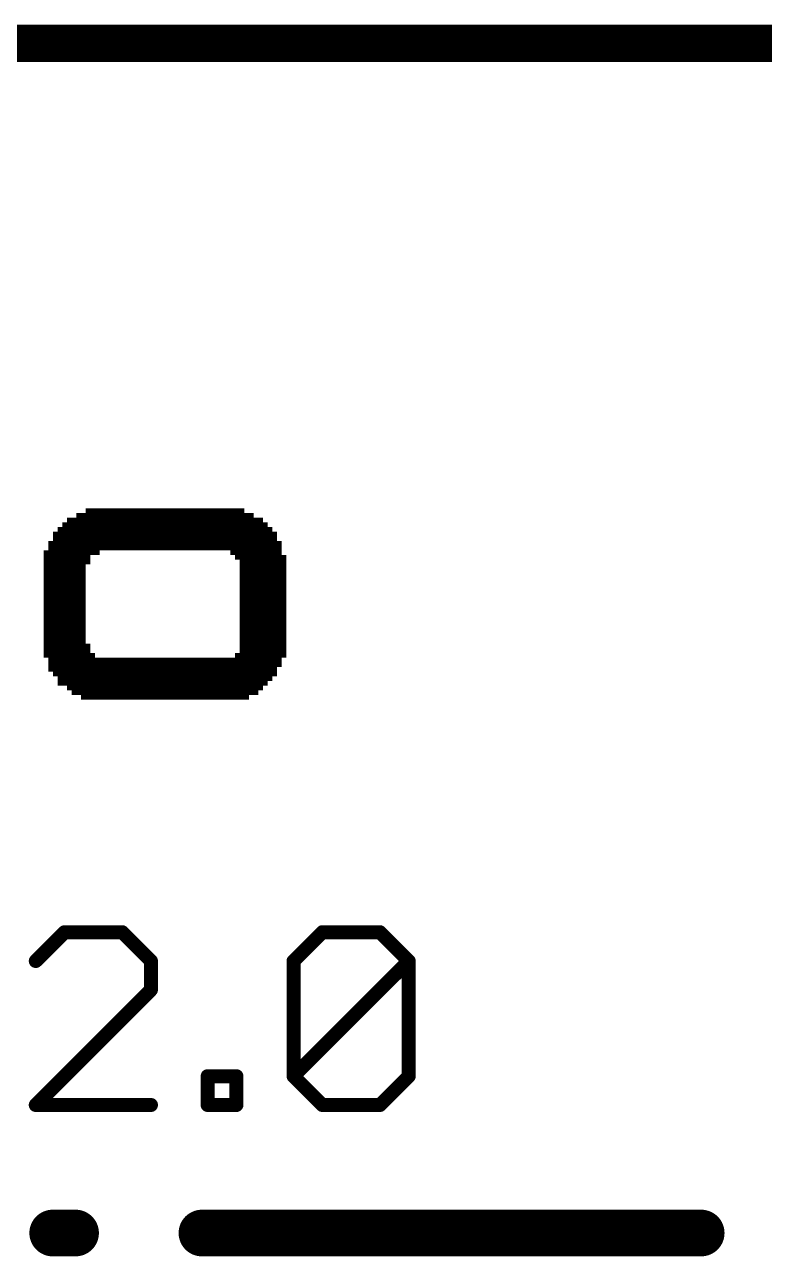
# Model space of a CAD drawing. Extents: x -36 to 36, y -94 to 86.
# Drawn here: x -23.35 to -19.33, y 79.63 to 86.33 of the extents above; entities that cross this region are included whole.
import ezdxf

# ---------------------------------------------------------------- set-up
doc = ezdxf.new("R2010")
doc.units = 0
doc.layers.add('20', color=7, linetype='CONTINUOUS')
doc.layers.add('21', color=253, linetype='CONTINUOUS')

# ---------------------------------------------------------------- blocks, each defined once
blk = doc.blocks.new('RECT')
blk.add_solid([(-0.5, -0.5), (0.5, -0.5), (-0.5, 0.5), (0.5, 0.5)])

msp = doc.modelspace()

# ---------------------------------------------------------------- linework, layer by layer
at = {"layer": '20', "const_width": 0.2032}
msp.add_lwpolyline([(-35.306, 86.233), (35.306, 86.233)], dxfattribs=at)
at = {"layer": '21'}
for points, const_width in [([(-23.1374, 81.3937), (-23.2942, 81.2369)], 0.0762), ([(-22.8239, 81.3937), (-23.1374, 81.3937)], 0.0762), ([(-22.6671, 81.2369), (-22.8239, 81.3937)], 0.0762), ([(-21.8909, 81.2369), (-21.7341, 81.3937)], 0.0762), ([(-21.7341, 81.3937), (-21.4206, 81.3937)], 0.0762), ([(-21.4206, 81.3937), (-21.2638, 81.2369)], 0.0762), ([(-22.6671, 81.0802), (-22.6671, 81.2369)], 0.0762), ([(-21.8909, 80.6099), (-21.8909, 81.2369)], 0.0762), ([(-21.8909, 80.6099), (-21.2638, 81.2369)], 0.0762), ([(-21.2638, 81.2369), (-21.2638, 80.6099)], 0.0762), ([(-23.2942, 80.4531), (-22.6671, 81.0802)], 0.0762), ([(-22.3587, 80.4531), (-22.3587, 80.6099)], 0.0762), ([(-22.3587, 80.6099), (-22.2019, 80.6099)], 0.0762), ([(-22.2019, 80.6099), (-22.2019, 80.4531)], 0.0762), ([(-21.7341, 80.4531), (-21.8909, 80.6099)], 0.0762), ([(-21.2638, 80.6099), (-21.4206, 80.4531)], 0.0762), ([(-22.6671, 80.4531), (-23.2942, 80.4531)], 0.0762), ([(-22.2019, 80.4531), (-22.3587, 80.4531)], 0.0762), ([(-21.4206, 80.4531), (-21.7341, 80.4531)], 0.0762), ([(-23.2021, 79.756), (-23.0775, 79.756)], 0.254), ([(-22.3898, 79.756), (-19.6718, 79.756)], 0.254)]:
    msp.add_lwpolyline(points, dxfattribs=dict(at, const_width=const_width))
for points, const_width in [([(-23.1374, 81.4128, 1), (-23.1374, 81.3747)], 0.0381), ([(-23.124, 81.3802, 1), (-23.1509, 81.4072)], 0.0381), ([(-22.8104, 81.4072, 1), (-22.8374, 81.3802)], 0.0381), ([(-22.8239, 81.3747, 1), (-22.8239, 81.4128)], 0.0381), ([(-21.7341, 81.4128, 1), (-21.7341, 81.3747)], 0.0381), ([(-21.7207, 81.3802, 1), (-21.7476, 81.4072)], 0.0381), ([(-21.4071, 81.4072, 1), (-21.4341, 81.3802)], 0.0381), ([(-21.4206, 81.3747, 1), (-21.4206, 81.4128)], 0.0381), ([(-22.6481, 81.2369, 1), (-22.6862, 81.2369)], 0.0381), ([(-21.8719, 81.2369, 1), (-21.91, 81.2369)], 0.0381), ([(-21.2448, 81.2369, 1), (-21.2829, 81.2369)], 0.0381), ([(-21.2504, 81.2235, 1), (-21.2773, 81.2504)], 0.0381), ([(-23.3077, 81.2504, 1), (-23.2807, 81.2235)], 0.0381), ([(-22.6806, 81.2235, 1), (-22.6537, 81.2504)], 0.0381), ([(-21.9044, 81.2504, 1), (-21.8774, 81.2235)], 0.0381), ([(-21.2773, 81.2235, 1), (-21.2504, 81.2504)], 0.0381), ([(-22.6862, 81.0802, 1), (-22.6481, 81.0802)], 0.0381), ([(-22.6537, 81.0667, 1), (-22.6806, 81.0936)], 0.0381), ([(-22.3396, 80.6099, 1), (-22.3777, 80.6099)], 0.0381), ([(-22.3587, 80.6289, 1), (-22.3587, 80.5908)], 0.0381), ([(-22.1829, 80.6099, 1), (-22.221, 80.6099)], 0.0381), ([(-22.2019, 80.5908, 1), (-22.2019, 80.6289)], 0.0381), ([(-21.91, 80.6099, 1), (-21.8719, 80.6099)], 0.0381), ([(-21.8774, 80.6233, 1), (-21.9044, 80.5964)], 0.0381), ([(-21.9044, 80.6233, 1), (-21.8774, 80.5964)], 0.0381), ([(-21.2829, 80.6099, 1), (-21.2448, 80.6099)], 0.0381), ([(-21.2504, 80.5964, 1), (-21.2773, 80.6233)], 0.0381), ([(-23.3077, 80.4666, 1), (-23.2807, 80.4396)], 0.0381), ([(-23.2942, 80.4721, 1), (-23.2942, 80.4341)], 0.0381), ([(-22.6671, 80.4341, 1), (-22.6671, 80.4721)], 0.0381), ([(-22.3777, 80.4531, 1), (-22.3396, 80.4531)], 0.0381), ([(-22.3587, 80.4721, 1), (-22.3587, 80.4341)], 0.0381), ([(-22.221, 80.4531, 1), (-22.1829, 80.4531)], 0.0381), ([(-22.2019, 80.4341, 1), (-22.2019, 80.4721)], 0.0381), ([(-21.7341, 80.4721, 1), (-21.7341, 80.4341)], 0.0381), ([(-21.7476, 80.4396, 1), (-21.7207, 80.4666)], 0.0381), ([(-21.4341, 80.4666, 1), (-21.4071, 80.4396)], 0.0381), ([(-21.4206, 80.4341, 1), (-21.4206, 80.4721)], 0.0381), ([(-23.2021, 79.8195, 1), (-23.2021, 79.6925)], 0.127), ([(-23.0775, 79.6925, 1), (-23.0775, 79.8195)], 0.127), ([(-22.3898, 79.8195, 1), (-22.3898, 79.6925)], 0.127), ([(-19.6718, 79.6925, 1), (-19.6718, 79.8195)], 0.127)]:
    msp.add_lwpolyline(points, format="xyb", dxfattribs=dict(at, const_width=const_width))

# ---------------------------------------------------------------- block references
at = {"layer": '21', "xscale": 0.0254, "yscale": 0.0254}
for p in [(-23.0091, 83.6883), (-22.9837, 83.6883), (-22.9583, 83.6883), (-22.9329, 83.6883), (-22.9075, 83.6883), (-22.8821, 83.6883), (-22.8567, 83.6883), (-22.8313, 83.6883), (-22.8059, 83.6883), (-22.7805, 83.6883), (-22.7551, 83.6883), (-22.7297, 83.6883), (-22.7043, 83.6883), (-22.6789, 83.6883), (-22.6535, 83.6883), (-22.6281, 83.6883), (-22.6027, 83.6883), (-22.5773, 83.6883), (-22.5519, 83.6883), (-22.5265, 83.6883), (-22.5011, 83.6883), (-22.4757, 83.6883), (-22.4503, 83.6883), (-22.4249, 83.6883), (-22.3995, 83.6883), (-22.3741, 83.6883), (-22.3487, 83.6883), (-22.3233, 83.6883), (-22.2979, 83.6883), (-22.2725, 83.6883), (-22.2471, 83.6883), (-22.2217, 83.6883), (-22.1963, 83.6883), (-22.1709, 83.6883), (-23.1361, 83.6121), (-23.1107, 83.6375), (-23.1107, 83.6121), (-23.0853, 83.6375), (-23.0853, 83.6121), (-23.0599, 83.6629), (-23.0599, 83.6375), (-23.0599, 83.6121), (-23.0345, 83.6629), (-23.0345, 83.6375), (-23.0345, 83.6121), (-23.0091, 83.6629), (-23.0091, 83.6375), (-23.0091, 83.6121), (-22.9837, 83.6629), (-22.9837, 83.6375), (-22.9837, 83.6121), (-22.9583, 83.6629), (-22.9583, 83.6375), (-22.9583, 83.6121), (-22.9329, 83.6629), (-22.9329, 83.6375), (-22.9329, 83.6121), (-22.9075, 83.6629), (-22.9075, 83.6375), (-22.9075, 83.6121), (-22.8821, 83.6629), (-22.8821, 83.6375), (-22.8821, 83.6121), (-22.8567, 83.6629), (-22.8567, 83.6375), (-22.8567, 83.6121), (-22.8313, 83.6629), (-22.8313, 83.6375), (-22.8313, 83.6121), (-22.8059, 83.6629), (-22.8059, 83.6375), (-22.8059, 83.6121), (-22.7805, 83.6629), (-22.7805, 83.6375), (-22.7805, 83.6121), (-22.7551, 83.6629), (-22.7551, 83.6375), (-22.7551, 83.6121), (-22.7297, 83.6629), (-22.7297, 83.6375), (-22.7297, 83.6121), (-22.7043, 83.6629), (-22.7043, 83.6375), (-22.7043, 83.6121), (-22.6789, 83.6629), (-22.6789, 83.6375), (-22.6789, 83.6121), (-22.6535, 83.6629), (-22.6535, 83.6375), (-22.6535, 83.6121), (-22.6281, 83.6629), (-22.6281, 83.6375), (-22.6281, 83.6121), (-22.6027, 83.6629), (-22.6027, 83.6375), (-22.6027, 83.6121), (-22.5773, 83.6629), (-22.5773, 83.6375), (-22.5773, 83.6121), (-22.5519, 83.6629), (-22.5519, 83.6375), (-22.5519, 83.6121), (-22.5265, 83.6629), (-22.5265, 83.6375), (-22.5265, 83.6121), (-22.5011, 83.6629), (-22.5011, 83.6375), (-22.5011, 83.6121), (-22.4757, 83.6629), (-22.4757, 83.6375), (-22.4757, 83.6121), (-22.4503, 83.6629), (-22.4503, 83.6375), (-22.4503, 83.6121), (-22.4249, 83.6629), (-22.4249, 83.6375), (-22.4249, 83.6121), (-22.3995, 83.6629), (-22.3995, 83.6375), (-22.3995, 83.6121), (-22.3741, 83.6629), (-22.3741, 83.6375), (-22.3741, 83.6121), (-22.3487, 83.6629), (-22.3487, 83.6375), (-22.3487, 83.6121), (-22.3233, 83.6629), (-22.3233, 83.6375), (-22.3233, 83.6121), (-22.2979, 83.6629), (-22.2979, 83.6375), (-22.2979, 83.6121), (-22.2725, 83.6629), (-22.2725, 83.6375), (-22.2725, 83.6121), (-22.2471, 83.6629), (-22.2471, 83.6375), (-22.2471, 83.6121), (-22.2217, 83.6629), (-22.2217, 83.6375), (-22.2217, 83.6121), (-22.1963, 83.6629), (-22.1963, 83.6375), (-22.1963, 83.6121), (-22.1709, 83.6629), (-22.1709, 83.6375), (-22.1709, 83.6121), (-22.1455, 83.6629), (-22.1455, 83.6375), (-22.1455, 83.6121), (-22.1201, 83.6629), (-22.1201, 83.6375), (-22.1201, 83.6121), (-22.0947, 83.6375), (-22.0947, 83.6121), (-22.0693, 83.6375), (-22.0693, 83.6121), (-22.0439, 83.6121), (-23.1869, 83.5613), (-23.1615, 83.5867), (-23.1615, 83.5613), (-23.1361, 83.5867), (-23.1361, 83.5613), (-23.1107, 83.5867), (-23.1107, 83.5613), (-23.0853, 83.5867), (-23.0853, 83.5613), (-23.0599, 83.5867), (-23.0599, 83.5613), (-23.0345, 83.5867), (-23.0345, 83.5613), (-23.0091, 83.5867), (-23.0091, 83.5613), (-22.9837, 83.5867), (-22.9837, 83.5613), (-22.9583, 83.5867), (-22.9583, 83.5613), (-22.9329, 83.5867), (-22.9329, 83.5613), (-22.9075, 83.5867), (-22.9075, 83.5613), (-22.8821, 83.5867), (-22.8821, 83.5613), (-22.8567, 83.5867), (-22.8567, 83.5613), (-22.8313, 83.5867), (-22.8313, 83.5613), (-22.8059, 83.5867), (-22.8059, 83.5613), (-22.7805, 83.5867), (-22.7805, 83.5613), (-22.7551, 83.5867), (-22.7551, 83.5613), (-22.7297, 83.5867), (-22.7297, 83.5613), (-22.7043, 83.5867), (-22.7043, 83.5613), (-22.6789, 83.5867), (-22.6789, 83.5613), (-22.6535, 83.5867), (-22.6535, 83.5613), (-22.6281, 83.5867), (-22.6281, 83.5613), (-22.6027, 83.5867), (-22.6027, 83.5613), (-22.5773, 83.5867), (-22.5773, 83.5613), (-22.5519, 83.5867), (-22.5519, 83.5613), (-22.5265, 83.5867), (-22.5265, 83.5613), (-22.5011, 83.5867), (-22.5011, 83.5613), (-22.4757, 83.5867), (-22.4757, 83.5613), (-22.4503, 83.5867), (-22.4503, 83.5613), (-22.4249, 83.5867), (-22.4249, 83.5613), (-22.3995, 83.5867), (-22.3995, 83.5613), (-22.3741, 83.5867), (-22.3741, 83.5613), (-22.3487, 83.5867), (-22.3487, 83.5613), (-22.3233, 83.5867), (-22.3233, 83.5613), (-22.2979, 83.5867), (-22.2979, 83.5613), (-22.2725, 83.5867), (-22.2725, 83.5613), (-22.2471, 83.5867), (-22.2471, 83.5613), (-22.2217, 83.5867), (-22.2217, 83.5613), (-22.1963, 83.5867), (-22.1963, 83.5613), (-22.1709, 83.5867), (-22.1709, 83.5613), (-22.1455, 83.5867), (-22.1455, 83.5613), (-22.1201, 83.5867), (-22.1201, 83.5613), (-22.0947, 83.5867), (-22.0947, 83.5613), (-22.0693, 83.5867), (-22.0693, 83.5613), (-22.0439, 83.5867), (-22.0439, 83.5613), (-22.0185, 83.5867), (-22.0185, 83.5613), (-21.9931, 83.5613), (-23.2123, 83.5105), (-23.2123, 83.4851), (-23.1869, 83.5359), (-23.1869, 83.5105), (-23.1869, 83.4851), (-23.1615, 83.5359), (-23.1615, 83.5105), (-23.1615, 83.4851), (-23.1361, 83.5359), (-23.1361, 83.5105), (-23.1361, 83.4851), (-23.1107, 83.5359), (-23.1107, 83.5105), (-23.1107, 83.4851), (-23.0853, 83.5359), (-23.0853, 83.5105), (-23.0853, 83.4851), (-23.0599, 83.5359), (-23.0599, 83.5105), (-23.0599, 83.4851), (-23.0345, 83.5359), (-23.0345, 83.5105), (-23.0345, 83.4851), (-23.0091, 83.5359), (-23.0091, 83.5105), (-23.0091, 83.4851), (-22.9837, 83.5359), (-22.9837, 83.5105), (-22.9837, 83.4851), (-22.9583, 83.5359), (-22.9583, 83.5105), (-22.9583, 83.4851), (-22.9329, 83.5359), (-22.9329, 83.5105), (-22.9329, 83.4851), (-22.9075, 83.5359), (-22.9075, 83.5105), (-22.9075, 83.4851), (-22.8821, 83.5359), (-22.8821, 83.5105), (-22.8821, 83.4851), (-22.8567, 83.5359), (-22.8567, 83.5105), (-22.8567, 83.4851), (-22.8313, 83.5359), (-22.8313, 83.5105), (-22.8313, 83.4851), (-22.8059, 83.5359), (-22.8059, 83.5105), (-22.8059, 83.4851), (-22.7805, 83.5359), (-22.7805, 83.5105), (-22.7805, 83.4851), (-22.7551, 83.5359), (-22.7551, 83.5105), (-22.7551, 83.4851), (-22.7297, 83.5359), (-22.7297, 83.5105), (-22.7297, 83.4851), (-22.7043, 83.5359), (-22.7043, 83.5105), (-22.7043, 83.4851), (-22.6789, 83.5359), (-22.6789, 83.5105), (-22.6789, 83.4851), (-22.6535, 83.5359), (-22.6535, 83.5105), (-22.6535, 83.4851), (-22.6281, 83.5359), (-22.6281, 83.5105), (-22.6281, 83.4851), (-22.6027, 83.5359), (-22.6027, 83.5105), (-22.6027, 83.4851), (-22.5773, 83.5359), (-22.5773, 83.5105), (-22.5773, 83.4851), (-22.5519, 83.5359), (-22.5519, 83.5105), (-22.5519, 83.4851), (-22.5265, 83.5359), (-22.5265, 83.5105), (-22.5265, 83.4851), (-22.5011, 83.5359), (-22.5011, 83.5105), (-22.5011, 83.4851), (-22.4757, 83.5359), (-22.4757, 83.5105), (-22.4757, 83.4851), (-22.4503, 83.5359), (-22.4503, 83.5105), (-22.4503, 83.4851), (-22.4249, 83.5359), (-22.4249, 83.5105), (-22.4249, 83.4851), (-22.3995, 83.5359), (-22.3995, 83.5105), (-22.3995, 83.4851), (-22.3741, 83.5359), (-22.3741, 83.5105), (-22.3741, 83.4851), (-22.3487, 83.5359), (-22.3487, 83.5105), (-22.3487, 83.4851), (-22.3233, 83.5359), (-22.3233, 83.5105), (-22.3233, 83.4851), (-22.2979, 83.5359), (-22.2979, 83.5105), (-22.2979, 83.4851), (-22.2725, 83.5359), (-22.2725, 83.5105), (-22.2725, 83.4851), (-22.2471, 83.5359), (-22.2471, 83.5105), (-22.2471, 83.4851), (-22.2217, 83.5359), (-22.2217, 83.5105), (-22.2217, 83.4851), (-22.1963, 83.5359), (-22.1963, 83.5105), (-22.1963, 83.4851), (-22.1709, 83.5359), (-22.1709, 83.5105), (-22.1709, 83.4851), (-22.1455, 83.5359), (-22.1455, 83.5105), (-22.1455, 83.4851), (-22.1201, 83.5359), (-22.1201, 83.5105), (-22.1201, 83.4851), (-22.0947, 83.5359), (-22.0947, 83.5105), (-22.0947, 83.4851), (-22.0693, 83.5359), (-22.0693, 83.5105), (-22.0693, 83.4851), (-22.0439, 83.5359), (-22.0439, 83.5105), (-22.0439, 83.4851), (-22.0185, 83.5359), (-22.0185, 83.5105), (-22.0185, 83.4851), (-21.9931, 83.5359), (-21.9931, 83.5105), (-21.9931, 83.4851), (-21.9677, 83.5105), (-21.9677, 83.4851), (-23.2377, 83.4597), (-23.2377, 83.4343), (-23.2377, 83.4089), (-23.2123, 83.4597), (-23.2123, 83.4343), (-23.2123, 83.4089), (-23.1869, 83.4597), (-23.1869, 83.4343), (-23.1869, 83.4089), (-23.1615, 83.4597), (-23.1615, 83.4343), (-23.1615, 83.4089), (-23.1361, 83.4597), (-23.1361, 83.4343), (-23.1361, 83.4089), (-23.1107, 83.4597), (-23.1107, 83.4343), (-23.1107, 83.4089), (-23.0853, 83.4597), (-23.0853, 83.4343), (-23.0853, 83.4089), (-23.0599, 83.4597), (-23.0599, 83.4343), (-23.0599, 83.4089), (-23.0345, 83.4597), (-23.0345, 83.4343), (-23.0345, 83.4089), (-23.0091, 83.4597), (-23.0091, 83.4343), (-23.0091, 83.4089), (-22.9837, 83.4597), (-22.9583, 83.4597), (-22.2217, 83.4597), (-22.1963, 83.4597), (-22.1963, 83.4343), (-22.1709, 83.4597), (-22.1709, 83.4343), (-22.1709, 83.4089), (-22.1455, 83.4597), (-22.1455, 83.4343), (-22.1455, 83.4089), (-22.1201, 83.4597), (-22.1201, 83.4343), (-22.1201, 83.4089), (-22.0947, 83.4597), (-22.0947, 83.4343), (-22.0947, 83.4089), (-22.0693, 83.4597), (-22.0693, 83.4343), (-22.0693, 83.4089), (-22.0439, 83.4597), (-22.0439, 83.4343), (-22.0439, 83.4089), (-22.0185, 83.4597), (-22.0185, 83.4343), (-22.0185, 83.4089), (-21.9931, 83.4597), (-21.9931, 83.4343), (-21.9931, 83.4089), (-21.9677, 83.4597), (-21.9677, 83.4343), (-21.9677, 83.4089), (-21.9423, 83.4343), (-21.9423, 83.4089), (-23.2377, 83.3835), (-23.2377, 83.3581), (-23.2123, 83.3835), (-23.2123, 83.3581), (-23.1869, 83.3835), (-23.1869, 83.3581), (-23.1615, 83.3835), (-23.1615, 83.3581), (-23.1361, 83.3835), (-23.1361, 83.3581), (-23.1107, 83.3835), (-23.1107, 83.3581), (-23.0853, 83.3835), (-23.0853, 83.3581), (-23.0599, 83.3835), (-23.0599, 83.3581), (-23.0345, 83.3835), (-23.0345, 83.3581), (-22.1709, 83.3835), (-22.1709, 83.3581), (-22.1455, 83.3835), (-22.1455, 83.3581), (-22.1201, 83.3835), (-22.1201, 83.3581), (-22.0947, 83.3835), (-22.0947, 83.3581), (-22.0693, 83.3835), (-22.0693, 83.3581), (-22.0439, 83.3835), (-22.0439, 83.3581), (-22.0185, 83.3835), (-22.0185, 83.3581), (-21.9931, 83.3835), (-21.9931, 83.3581), (-21.9677, 83.3835), (-21.9677, 83.3581), (-21.9423, 83.3835), (-21.9423, 83.3581), (-23.2377, 83.3327), (-23.2377, 83.3073), (-23.2377, 83.2819), (-23.2123, 83.3327), (-23.2123, 83.3073), (-23.2123, 83.2819), (-23.1869, 83.3327), (-23.1869, 83.3073), (-23.1869, 83.2819), (-23.1615, 83.3327), (-23.1615, 83.3073), (-23.1615, 83.2819), (-23.1361, 83.3327), (-23.1361, 83.3073), (-23.1361, 83.2819), (-23.1107, 83.3327), (-23.1107, 83.3073), (-23.1107, 83.2819), (-23.0853, 83.3327), (-23.0853, 83.3073), (-23.0853, 83.2819), (-23.0599, 83.3327), (-23.0599, 83.3073), (-23.0599, 83.2819), (-23.0345, 83.3327), (-23.0345, 83.3073), (-23.0345, 83.2819), (-22.1709, 83.3327), (-22.1709, 83.3073), (-22.1709, 83.2819), (-22.1455, 83.3327), (-22.1455, 83.3073), (-22.1455, 83.2819), (-22.1201, 83.3327), (-22.1201, 83.3073), (-22.1201, 83.2819), (-22.0947, 83.3327), (-22.0947, 83.3073), (-22.0947, 83.2819), (-22.0693, 83.3327), (-22.0693, 83.3073), (-22.0693, 83.2819), (-22.0439, 83.3327), (-22.0439, 83.3073), (-22.0439, 83.2819), (-22.0185, 83.3327), (-22.0185, 83.3073), (-22.0185, 83.2819), (-21.9931, 83.3327), (-21.9931, 83.3073), (-21.9931, 83.2819), (-21.9677, 83.3327), (-21.9677, 83.3073), (-21.9677, 83.2819), (-21.9423, 83.3327), (-21.9423, 83.3073), (-21.9423, 83.2819), (-23.2377, 83.2565), (-23.2377, 83.2311), (-23.2377, 83.2057), (-23.2123, 83.2565), (-23.2123, 83.2311), (-23.2123, 83.2057), (-23.1869, 83.2565), (-23.1869, 83.2311), (-23.1869, 83.2057), (-23.1615, 83.2565), (-23.1615, 83.2311), (-23.1615, 83.2057), (-23.1361, 83.2565), (-23.1361, 83.2311), (-23.1361, 83.2057), (-23.1107, 83.2565), (-23.1107, 83.2311), (-23.1107, 83.2057), (-23.0853, 83.2565), (-23.0853, 83.2311), (-23.0853, 83.2057), (-23.0599, 83.2565), (-23.0599, 83.2311), (-23.0599, 83.2057), (-23.0345, 83.2565), (-23.0345, 83.2311), (-23.0345, 83.2057), (-22.1709, 83.2565), (-22.1709, 83.2311), (-22.1709, 83.2057), (-22.1455, 83.2565), (-22.1455, 83.2311), (-22.1455, 83.2057), (-22.1201, 83.2565), (-22.1201, 83.2311), (-22.1201, 83.2057), (-22.0947, 83.2565), (-22.0947, 83.2311), (-22.0947, 83.2057), (-22.0693, 83.2565), (-22.0693, 83.2311), (-22.0693, 83.2057), (-22.0439, 83.2565), (-22.0439, 83.2311), (-22.0439, 83.2057), (-22.0185, 83.2565), (-22.0185, 83.2311), (-22.0185, 83.2057), (-21.9931, 83.2565), (-21.9931, 83.2311), (-21.9931, 83.2057), (-21.9677, 83.2565), (-21.9677, 83.2311), (-21.9677, 83.2057), (-21.9423, 83.2565), (-21.9423, 83.2311), (-21.9423, 83.2057), (-23.2377, 83.1803), (-23.2377, 83.1549), (-23.2123, 83.1803), (-23.2123, 83.1549), (-23.1869, 83.1803), (-23.1869, 83.1549), (-23.1615, 83.1803), (-23.1615, 83.1549), (-23.1361, 83.1803), (-23.1361, 83.1549), (-23.1107, 83.1803), (-23.1107, 83.1549), (-23.0853, 83.1803), (-23.0853, 83.1549), (-23.0599, 83.1803), (-23.0599, 83.1549), (-23.0345, 83.1803), (-23.0345, 83.1549), (-22.1709, 83.1803), (-22.1709, 83.1549), (-22.1455, 83.1803), (-22.1455, 83.1549), (-22.1201, 83.1803), (-22.1201, 83.1549), (-22.0947, 83.1803), (-22.0947, 83.1549), (-22.0693, 83.1803), (-22.0693, 83.1549), (-22.0439, 83.1803), (-22.0439, 83.1549), (-22.0185, 83.1803), (-22.0185, 83.1549), (-21.9931, 83.1803), (-21.9931, 83.1549), (-21.9677, 83.1803), (-21.9677, 83.1549), (-21.9423, 83.1803), (-21.9423, 83.1549), (-23.2377, 83.1295), (-23.2377, 83.1041), (-23.2377, 83.0787), (-23.2123, 83.1295), (-23.2123, 83.1041), (-23.2123, 83.0787), (-23.1869, 83.1295), (-23.1869, 83.1041), (-23.1869, 83.0787), (-23.1615, 83.1295), (-23.1615, 83.1041), (-23.1615, 83.0787), (-23.1361, 83.1295), (-23.1361, 83.1041), (-23.1361, 83.0787), (-23.1107, 83.1295), (-23.1107, 83.1041), (-23.1107, 83.0787), (-23.0853, 83.1295), (-23.0853, 83.1041), (-23.0853, 83.0787), (-23.0599, 83.1295), (-23.0599, 83.1041), (-23.0599, 83.0787), (-23.0345, 83.1295), (-23.0345, 83.1041), (-23.0345, 83.0787), (-22.1709, 83.1295), (-22.1709, 83.1041), (-22.1709, 83.0787), (-22.1455, 83.1295), (-22.1455, 83.1041), (-22.1455, 83.0787), (-22.1201, 83.1295), (-22.1201, 83.1041), (-22.1201, 83.0787), (-22.0947, 83.1295), (-22.0947, 83.1041), (-22.0947, 83.0787), (-22.0693, 83.1295), (-22.0693, 83.1041), (-22.0693, 83.0787), (-22.0439, 83.1295), (-22.0439, 83.1041), (-22.0439, 83.0787), (-22.0185, 83.1295), (-22.0185, 83.1041), (-22.0185, 83.0787), (-21.9931, 83.1295), (-21.9931, 83.1041), (-21.9931, 83.0787), (-21.9677, 83.1295), (-21.9677, 83.1041), (-21.9677, 83.0787), (-21.9423, 83.1295), (-21.9423, 83.1041), (-21.9423, 83.0787), (-23.2377, 83.0533), (-23.2377, 83.0279), (-23.2123, 83.0533), (-23.2123, 83.0279), (-23.1869, 83.0533), (-23.1869, 83.0279), (-23.1615, 83.0533), (-23.1615, 83.0279), (-23.1361, 83.0533), (-23.1361, 83.0279), (-23.1107, 83.0533), (-23.1107, 83.0279), (-23.0853, 83.0533), (-23.0853, 83.0279), (-23.0599, 83.0533), (-23.0599, 83.0279), (-23.0345, 83.0533), (-23.0345, 83.0279), (-22.1709, 83.0533), (-22.1709, 83.0279), (-22.1455, 83.0533), (-22.1455, 83.0279), (-22.1201, 83.0533), (-22.1201, 83.0279), (-22.0947, 83.0533), (-22.0947, 83.0279), (-22.0693, 83.0533), (-22.0693, 83.0279), (-22.0439, 83.0533), (-22.0439, 83.0279), (-22.0185, 83.0533), (-22.0185, 83.0279), (-21.9931, 83.0533), (-21.9931, 83.0279), (-21.9677, 83.0533), (-21.9677, 83.0279), (-21.9423, 83.0533), (-21.9423, 83.0279), (-23.2377, 83.0025), (-23.2377, 82.9771), (-23.2377, 82.9517), (-23.2123, 83.0025), (-23.2123, 82.9771), (-23.2123, 82.9517), (-23.1869, 83.0025), (-23.1869, 82.9771), (-23.1869, 82.9517), (-23.1615, 83.0025), (-23.1615, 82.9771), (-23.1615, 82.9517), (-23.1361, 83.0025), (-23.1361, 82.9771), (-23.1361, 82.9517), (-23.1107, 83.0025), (-23.1107, 82.9771), (-23.1107, 82.9517), (-23.0853, 83.0025), (-23.0853, 82.9771), (-23.0853, 82.9517), (-23.0599, 83.0025), (-23.0599, 82.9771), (-23.0599, 82.9517), (-23.0345, 83.0025), (-23.0345, 82.9771), (-23.0345, 82.9517), (-23.0091, 82.9517), (-22.1709, 83.0025), (-22.1709, 82.9771), (-22.1709, 82.9517), (-22.1455, 83.0025), (-22.1455, 82.9771), (-22.1455, 82.9517), (-22.1201, 83.0025), (-22.1201, 82.9771), (-22.1201, 82.9517), (-22.0947, 83.0025), (-22.0947, 82.9771), (-22.0947, 82.9517), (-22.0693, 83.0025), (-22.0693, 82.9771), (-22.0693, 82.9517), (-22.0439, 83.0025), (-22.0439, 82.9771), (-22.0439, 82.9517), (-22.0185, 83.0025), (-22.0185, 82.9771), (-22.0185, 82.9517), (-21.9931, 83.0025), (-21.9931, 82.9771), (-21.9931, 82.9517), (-21.9677, 83.0025), (-21.9677, 82.9771), (-21.9677, 82.9517), (-21.9423, 83.0025), (-21.9423, 82.9771), (-21.9423, 82.9517), (-23.2377, 82.9263), (-23.2377, 82.9009), (-23.2123, 82.9263), (-23.2123, 82.9009), (-23.2123, 82.8755), (-23.1869, 82.9263), (-23.1869, 82.9009), (-23.1869, 82.8755), (-23.1615, 82.9263), (-23.1615, 82.9009), (-23.1615, 82.8755), (-23.1361, 82.9263), (-23.1361, 82.9009), (-23.1361, 82.8755), (-23.1107, 82.9263), (-23.1107, 82.9009), (-23.1107, 82.8755), (-23.0853, 82.9263), (-23.0853, 82.9009), (-23.0853, 82.8755), (-23.0599, 82.9263), (-23.0599, 82.9009), (-23.0599, 82.8755), (-23.0345, 82.9263), (-23.0345, 82.9009), (-23.0345, 82.8755), (-23.0091, 82.9263), (-23.0091, 82.9009), (-23.0091, 82.8755), (-22.9837, 82.9009), (-22.9837, 82.8755), (-22.9583, 82.8755), (-22.9329, 82.8755), (-22.9075, 82.8755), (-22.8821, 82.8755), (-22.8567, 82.8755), (-22.8313, 82.8755), (-22.8059, 82.8755), (-22.7805, 82.8755), (-22.7551, 82.8755), (-22.7297, 82.8755), (-22.7043, 82.8755), (-22.6789, 82.8755), (-22.6535, 82.8755), (-22.6281, 82.8755), (-22.6027, 82.8755), (-22.5773, 82.8755), (-22.5519, 82.8755), (-22.5265, 82.8755), (-22.5011, 82.8755), (-22.4757, 82.8755), (-22.4503, 82.8755), (-22.4249, 82.8755), (-22.3995, 82.8755), (-22.3741, 82.8755), (-22.3487, 82.8755), (-22.3233, 82.8755), (-22.2979, 82.8755), (-22.2725, 82.8755), (-22.2471, 82.8755), (-22.2217, 82.8755), (-22.1963, 82.9009), (-22.1963, 82.8755), (-22.1709, 82.9263), (-22.1709, 82.9009), (-22.1709, 82.8755), (-22.1455, 82.9263), (-22.1455, 82.9009), (-22.1455, 82.8755), (-22.1201, 82.9263), (-22.1201, 82.9009), (-22.1201, 82.8755), (-22.0947, 82.9263), (-22.0947, 82.9009), (-22.0947, 82.8755), (-22.0693, 82.9263), (-22.0693, 82.9009), (-22.0693, 82.8755), (-22.0439, 82.9263), (-22.0439, 82.9009), (-22.0439, 82.8755), (-22.0185, 82.9263), (-22.0185, 82.9009), (-22.0185, 82.8755), (-21.9931, 82.9263), (-21.9931, 82.9009), (-21.9931, 82.8755), (-21.9677, 82.9263), (-21.9677, 82.9009), (-21.9677, 82.8755), (-21.9423, 82.9263), (-21.9423, 82.9009), (-23.2123, 82.8501), (-23.2123, 82.8247), (-23.1869, 82.8501), (-23.1869, 82.8247), (-23.1615, 82.8501), (-23.1615, 82.8247), (-23.1361, 82.8501), (-23.1361, 82.8247), (-23.1107, 82.8501), (-23.1107, 82.8247), (-23.0853, 82.8501), (-23.0853, 82.8247), (-23.0599, 82.8501), (-23.0599, 82.8247), (-23.0345, 82.8501), (-23.0345, 82.8247), (-23.0091, 82.8501), (-23.0091, 82.8247), (-22.9837, 82.8501), (-22.9837, 82.8247), (-22.9583, 82.8501), (-22.9583, 82.8247), (-22.9329, 82.8501), (-22.9329, 82.8247), (-22.9075, 82.8501), (-22.9075, 82.8247), (-22.8821, 82.8501), (-22.8821, 82.8247), (-22.8567, 82.8501), (-22.8567, 82.8247), (-22.8313, 82.8501), (-22.8313, 82.8247), (-22.8059, 82.8501), (-22.8059, 82.8247), (-22.7805, 82.8501), (-22.7805, 82.8247), (-22.7551, 82.8501), (-22.7551, 82.8247), (-22.7297, 82.8501), (-22.7297, 82.8247), (-22.7043, 82.8501), (-22.7043, 82.8247), (-22.6789, 82.8501), (-22.6789, 82.8247), (-22.6535, 82.8501), (-22.6535, 82.8247), (-22.6281, 82.8501), (-22.6281, 82.8247), (-22.6027, 82.8501), (-22.6027, 82.8247), (-22.5773, 82.8501), (-22.5773, 82.8247), (-22.5519, 82.8501), (-22.5519, 82.8247), (-22.5265, 82.8501), (-22.5265, 82.8247), (-22.5011, 82.8501), (-22.5011, 82.8247), (-22.4757, 82.8501), (-22.4757, 82.8247), (-22.4503, 82.8501), (-22.4503, 82.8247), (-22.4249, 82.8501), (-22.4249, 82.8247), (-22.3995, 82.8501), (-22.3995, 82.8247), (-22.3741, 82.8501), (-22.3741, 82.8247), (-22.3487, 82.8501), (-22.3487, 82.8247), (-22.3233, 82.8501), (-22.3233, 82.8247), (-22.2979, 82.8501), (-22.2979, 82.8247), (-22.2725, 82.8501), (-22.2725, 82.8247), (-22.2471, 82.8501), (-22.2471, 82.8247), (-22.2217, 82.8501), (-22.2217, 82.8247), (-22.1963, 82.8501), (-22.1963, 82.8247), (-22.1709, 82.8501), (-22.1709, 82.8247), (-22.1455, 82.8501), (-22.1455, 82.8247), (-22.1201, 82.8501), (-22.1201, 82.8247), (-22.0947, 82.8501), (-22.0947, 82.8247), (-22.0693, 82.8501), (-22.0693, 82.8247), (-22.0439, 82.8501), (-22.0439, 82.8247), (-22.0185, 82.8501), (-22.0185, 82.8247), (-21.9931, 82.8501), (-21.9931, 82.8247), (-21.9677, 82.8501), (-23.1869, 82.7993), (-23.1615, 82.7993), (-23.1615, 82.7739), (-23.1615, 82.7485), (-23.1361, 82.7993), (-23.1361, 82.7739), (-23.1361, 82.7485), (-23.1107, 82.7993), (-23.1107, 82.7739), (-23.1107, 82.7485), (-23.0853, 82.7993), (-23.0853, 82.7739), (-23.0853, 82.7485), (-23.0599, 82.7993), (-23.0599, 82.7739), (-23.0599, 82.7485), (-23.0345, 82.7993), (-23.0345, 82.7739), (-23.0345, 82.7485), (-23.0091, 82.7993), (-23.0091, 82.7739), (-23.0091, 82.7485), (-22.9837, 82.7993), (-22.9837, 82.7739), (-22.9837, 82.7485), (-22.9583, 82.7993), (-22.9583, 82.7739), (-22.9583, 82.7485), (-22.9329, 82.7993), (-22.9329, 82.7739), (-22.9329, 82.7485), (-22.9075, 82.7993), (-22.9075, 82.7739), (-22.9075, 82.7485), (-22.8821, 82.7993), (-22.8821, 82.7739), (-22.8821, 82.7485), (-22.8567, 82.7993), (-22.8567, 82.7739), (-22.8567, 82.7485), (-22.8313, 82.7993), (-22.8313, 82.7739), (-22.8313, 82.7485), (-22.8059, 82.7993), (-22.8059, 82.7739), (-22.8059, 82.7485), (-22.7805, 82.7993), (-22.7805, 82.7739), (-22.7805, 82.7485), (-22.7551, 82.7993), (-22.7551, 82.7739), (-22.7551, 82.7485), (-22.7297, 82.7993), (-22.7297, 82.7739), (-22.7297, 82.7485), (-22.7043, 82.7993), (-22.7043, 82.7739), (-22.7043, 82.7485), (-22.6789, 82.7993), (-22.6789, 82.7739), (-22.6789, 82.7485), (-22.6535, 82.7993), (-22.6535, 82.7739), (-22.6535, 82.7485), (-22.6281, 82.7993), (-22.6281, 82.7739), (-22.6281, 82.7485), (-22.6027, 82.7993), (-22.6027, 82.7739), (-22.6027, 82.7485), (-22.5773, 82.7993), (-22.5773, 82.7739), (-22.5773, 82.7485), (-22.5519, 82.7993), (-22.5519, 82.7739), (-22.5519, 82.7485), (-22.5265, 82.7993), (-22.5265, 82.7739), (-22.5265, 82.7485), (-22.5011, 82.7993), (-22.5011, 82.7739), (-22.5011, 82.7485), (-22.4757, 82.7993), (-22.4757, 82.7739), (-22.4757, 82.7485), (-22.4503, 82.7993), (-22.4503, 82.7739), (-22.4503, 82.7485), (-22.4249, 82.7993), (-22.4249, 82.7739), (-22.4249, 82.7485), (-22.3995, 82.7993), (-22.3995, 82.7739), (-22.3995, 82.7485), (-22.3741, 82.7993), (-22.3741, 82.7739), (-22.3741, 82.7485), (-22.3487, 82.7993), (-22.3487, 82.7739), (-22.3487, 82.7485), (-22.3233, 82.7993), (-22.3233, 82.7739), (-22.3233, 82.7485), (-22.2979, 82.7993), (-22.2979, 82.7739), (-22.2979, 82.7485), (-22.2725, 82.7993), (-22.2725, 82.7739), (-22.2725, 82.7485), (-22.2471, 82.7993), (-22.2471, 82.7739), (-22.2471, 82.7485), (-22.2217, 82.7993), (-22.2217, 82.7739), (-22.2217, 82.7485), (-22.1963, 82.7993), (-22.1963, 82.7739), (-22.1963, 82.7485), (-22.1709, 82.7993), (-22.1709, 82.7739), (-22.1709, 82.7485), (-22.1455, 82.7993), (-22.1455, 82.7739), (-22.1455, 82.7485), (-22.1201, 82.7993), (-22.1201, 82.7739), (-22.1201, 82.7485), (-22.0947, 82.7993), (-22.0947, 82.7739), (-22.0947, 82.7485), (-22.0693, 82.7993), (-22.0693, 82.7739), (-22.0693, 82.7485), (-22.0439, 82.7993), (-22.0439, 82.7739), (-22.0439, 82.7485), (-22.0185, 82.7993), (-22.0185, 82.7739), (-21.9931, 82.7993), (-23.1107, 82.7231), (-23.0853, 82.7231), (-23.0853, 82.6977), (-23.0599, 82.7231), (-23.0599, 82.6977), (-23.0345, 82.7231), (-23.0345, 82.6977), (-23.0345, 82.6723), (-23.0091, 82.7231), (-23.0091, 82.6977), (-23.0091, 82.6723), (-22.9837, 82.7231), (-22.9837, 82.6977), (-22.9837, 82.6723), (-22.9583, 82.7231), (-22.9583, 82.6977), (-22.9583, 82.6723), (-22.9329, 82.7231), (-22.9329, 82.6977), (-22.9329, 82.6723), (-22.9075, 82.7231), (-22.9075, 82.6977), (-22.9075, 82.6723), (-22.8821, 82.7231), (-22.8821, 82.6977), (-22.8821, 82.6723), (-22.8567, 82.7231), (-22.8567, 82.6977), (-22.8567, 82.6723), (-22.8313, 82.7231), (-22.8313, 82.6977), (-22.8313, 82.6723), (-22.8059, 82.7231), (-22.8059, 82.6977), (-22.8059, 82.6723), (-22.7805, 82.7231), (-22.7805, 82.6977), (-22.7805, 82.6723), (-22.7551, 82.7231), (-22.7551, 82.6977), (-22.7551, 82.6723), (-22.7297, 82.7231), (-22.7297, 82.6977), (-22.7297, 82.6723), (-22.7043, 82.7231), (-22.7043, 82.6977), (-22.7043, 82.6723), (-22.6789, 82.7231), (-22.6789, 82.6977), (-22.6789, 82.6723), (-22.6535, 82.7231), (-22.6535, 82.6977), (-22.6535, 82.6723), (-22.6281, 82.7231), (-22.6281, 82.6977), (-22.6281, 82.6723), (-22.6027, 82.7231), (-22.6027, 82.6977), (-22.6027, 82.6723), (-22.5773, 82.7231), (-22.5773, 82.6977), (-22.5773, 82.6723), (-22.5519, 82.7231), (-22.5519, 82.6977), (-22.5519, 82.6723), (-22.5265, 82.7231), (-22.5265, 82.6977), (-22.5265, 82.6723), (-22.5011, 82.7231), (-22.5011, 82.6977), (-22.5011, 82.6723), (-22.4757, 82.7231), (-22.4757, 82.6977), (-22.4757, 82.6723), (-22.4503, 82.7231), (-22.4503, 82.6977), (-22.4503, 82.6723), (-22.4249, 82.7231), (-22.4249, 82.6977), (-22.4249, 82.6723), (-22.3995, 82.7231), (-22.3995, 82.6977), (-22.3995, 82.6723), (-22.3741, 82.7231), (-22.3741, 82.6977), (-22.3741, 82.6723), (-22.3487, 82.7231), (-22.3487, 82.6977), (-22.3487, 82.6723), (-22.3233, 82.7231), (-22.3233, 82.6977), (-22.3233, 82.6723), (-22.2979, 82.7231), (-22.2979, 82.6977), (-22.2979, 82.6723), (-22.2725, 82.7231), (-22.2725, 82.6977), (-22.2725, 82.6723), (-22.2471, 82.7231), (-22.2471, 82.6977), (-22.2471, 82.6723), (-22.2217, 82.7231), (-22.2217, 82.6977), (-22.2217, 82.6723), (-22.1963, 82.7231), (-22.1963, 82.6977), (-22.1963, 82.6723), (-22.1709, 82.7231), (-22.1709, 82.6977), (-22.1709, 82.6723), (-22.1455, 82.7231), (-22.1455, 82.6977), (-22.1455, 82.6723), (-22.1201, 82.7231), (-22.1201, 82.6977), (-22.0947, 82.7231), (-22.0947, 82.6977), (-22.0693, 82.7231)]:
    msp.add_blockref('RECT', p, dxfattribs=at)

doc.saveas('drawing.dxf')
